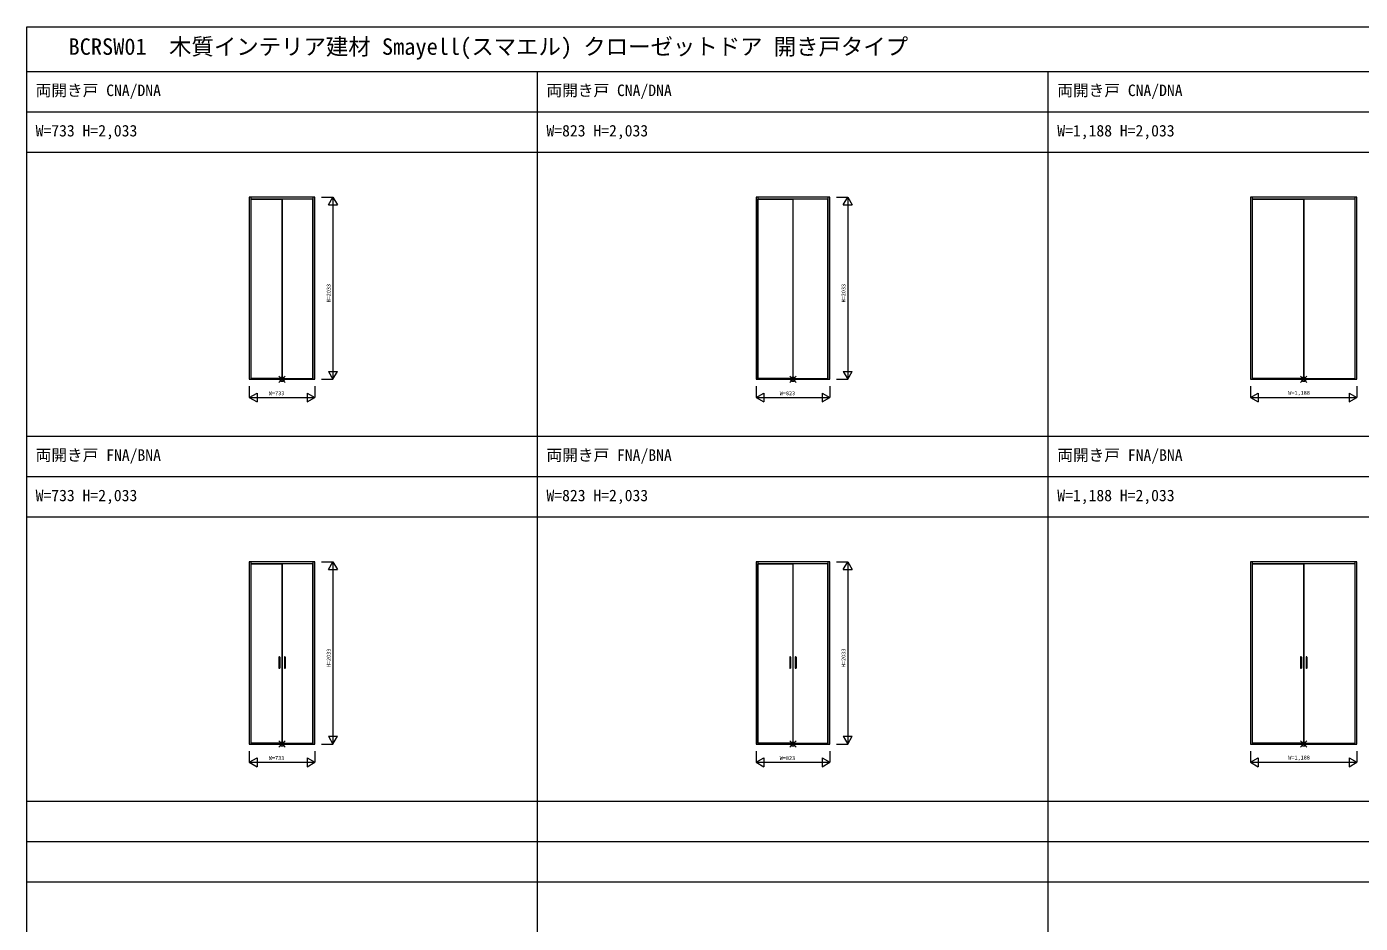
# Model space of a CAD drawing. Units: millimetres, scale not verified. Extents: x -14341 to 14341, y -10000 to 10000.
# Drawn here: x -14341 to 541, y 0 to 10000 of the extents above; entities that cross this region are included whole.
import ezdxf
from ezdxf.enums import TextEntityAlignment as Align

# ---------------------------------------------------------------- set-up
doc = ezdxf.new("R2010")
doc.units = ezdxf.units.MM
doc.header["$LTSCALE"] = 50
for name, color, linetype, lineweight in [('0-0_0', 7, 'Continuous', 18), ('0-1_YKK_F1', 7, 'Continuous', 18), ('0-2_YKK_IN', 1, 'Continuous', 18), ('0-3_YKK_A1', 4, 'Continuous', 18), ('0-7_YKK_N1', 2, 'Continuous', 18)]:
    doc.layers.add(name, color=color, linetype=linetype, lineweight=lineweight)
doc.styles.add('ＭＳ ゴシック', font='')
doc.styles.get('ＭＳ ゴシック').set_extended_font_data('MS Gothic')

msp = doc.modelspace()

# ---------------------------------------------------------------- linework, layer by layer
at = {"layer": '0-1_YKK_F1'}
for p, q in [((-14340.51, 10000), (14340.51, 10000)), ((-14340.51, -10000), (-14340.51, 10000)), ((-14340.51, 9500), (14159.49, 9500)), ((-8640.51, -10000), (-8640.51, 9500)), ((-2940.51, -10000), (-2940.51, 9500)), ((-14340.51, 9050), (14159.49, 9050)), ((-14340.51, 8600), (14159.49, 8600)), ((-14340.51, 5432), (14159.49, 5432)), ((-14340.51, 4982), (14159.49, 4982)), ((-14340.51, 4532), (14159.49, 4532)), ((-14340.51, 1364), (14159.49, 1364)), ((-14340.51, 914), (14159.49, 914)), ((-14340.51, 464), (14159.49, 464))]:
    msp.add_line(p, q, dxfattribs=at)
at = {"layer": '0-2_YKK_IN'}
for p, q in [((-11525.86, 6031.77), (-11455.15, 6102.48)), ((-11525.86, 6102.48), (-11455.15, 6031.77)), ((-5825.86, 6031.77), (-5755.15, 6102.48)), ((-5825.86, 6102.48), (-5755.15, 6031.77)), ((-125.86, 6031.77), (-55.15, 6102.48)), ((-125.86, 6102.48), (-55.15, 6031.77)), ((-11525.86, 1963.77), (-11455.15, 2034.48)), ((-11525.86, 2034.48), (-11455.15, 1963.77)), ((-5825.86, 1963.77), (-5755.15, 2034.48)), ((-5825.86, 2034.48), (-5755.15, 1963.77)), ((-125.86, 1963.77), (-55.15, 2034.48)), ((-125.86, 2034.48), (-55.15, 1963.77))]:
    msp.add_line(p, q, dxfattribs=at)
for centre in [(-11490.51, 6067.12), (-5790.51, 6067.12), (-90.51, 6067.12), (-11490.51, 1999.12), (-5790.51, 1999.12), (-90.51, 1999.12)]:
    msp.add_circle(centre, 25, dxfattribs=at)
at = {"layer": '0-3_YKK_A1'}
for p, q in [((-11837.41, 8100.12), (-11837.41, 6067.12)), ((-11837.41, 8080.12), (-11143.61, 8080.12)), ((-11835.41, 8077.12), (-11491.51, 8077.12)), ((-11835.41, 6076.12), (-11835.41, 8077.12)), ((-11491.51, 8073.12), (-11491.51, 6076.12)), ((-11145.61, 8077.12), (-11489.51, 8077.12)), ((-11489.51, 8073.12), (-11489.51, 6076.12)), ((-11145.61, 6076.12), (-11145.61, 8077.12)), ((-11143.61, 6067.12), (-11143.61, 8100.12)), ((-6182.41, 8100.12), (-6182.41, 6067.12)), ((-6182.41, 8080.12), (-5398.61, 8080.12)), ((-6180.41, 8077.12), (-5791.51, 8077.12)), ((-6180.41, 6076.12), (-6180.41, 8077.12)), ((-5791.51, 8073.12), (-5791.51, 6076.12)), ((-5400.61, 8077.12), (-5789.51, 8077.12)), ((-5789.51, 8073.12), (-5789.51, 6076.12)), ((-5400.61, 6076.12), (-5400.61, 8077.12)), ((-5398.61, 6067.12), (-5398.61, 8100.12)), ((-664.91, 8100.12), (-664.91, 6067.12)), ((-664.91, 8080.12), (483.89, 8080.12)), ((-662.91, 8077.12), (-91.51, 8077.12)), ((-662.91, 6076.12), (-662.91, 8077.12)), ((-91.51, 8073.12), (-91.51, 6076.12)), ((481.89, 8077.12), (-89.51, 8077.12)), ((-89.51, 8073.12), (-89.51, 6076.12)), ((481.89, 6076.12), (481.89, 8077.12)), ((483.89, 6067.12), (483.89, 8100.12)), ((-11857.01, 6067.12), (-11837.41, 6067.12)), ((-11837.41, 6067.12), (-11143.61, 6067.12)), ((-11491.51, 6076.12), (-11835.41, 6076.12)), ((-11489.51, 6076.12), (-11145.61, 6076.12)), ((-11143.61, 6067.12), (-11124.01, 6067.12)), ((-6202.01, 6067.12), (-6182.41, 6067.12)), ((-6182.41, 6067.12), (-5398.61, 6067.12)), ((-5791.51, 6076.12), (-6180.41, 6076.12)), ((-5789.51, 6076.12), (-5400.61, 6076.12)), ((-5398.61, 6067.12), (-5379.01, 6067.12)), ((-684.51, 6067.12), (-664.91, 6067.12)), ((-664.91, 6067.12), (483.89, 6067.12)), ((-91.51, 6076.12), (-662.91, 6076.12)), ((-89.51, 6076.12), (481.89, 6076.12)), ((483.89, 6067.12), (503.49, 6067.12)), ((-11837.41, 4032.12), (-11837.41, 1999.12)), ((-11143.61, 1999.12), (-11143.61, 4032.12)), ((-6182.41, 4032.12), (-6182.41, 1999.12)), ((-5398.61, 1999.12), (-5398.61, 4032.12)), ((-664.91, 4032.12), (-664.91, 1999.12)), ((483.89, 1999.12), (483.89, 4032.12)), ((-11837.41, 4012.12), (-11143.61, 4012.12)), ((-11835.41, 4009.12), (-11491.51, 4009.12)), ((-11835.41, 2008.12), (-11835.41, 4009.12)), ((-11491.51, 4005.12), (-11491.51, 2008.12)), ((-11145.61, 4009.12), (-11489.51, 4009.12)), ((-11489.51, 4005.12), (-11489.51, 2008.12)), ((-11145.61, 2008.12), (-11145.61, 4009.12)), ((-6182.41, 4012.12), (-5398.61, 4012.12)), ((-6180.41, 4009.12), (-5791.51, 4009.12)), ((-6180.41, 2008.12), (-6180.41, 4009.12)), ((-5791.51, 4005.12), (-5791.51, 2008.12)), ((-5400.61, 4009.12), (-5789.51, 4009.12)), ((-5789.51, 4005.12), (-5789.51, 2008.12)), ((-5400.61, 2008.12), (-5400.61, 4009.12)), ((-664.91, 4012.12), (483.89, 4012.12)), ((-662.91, 4009.12), (-91.51, 4009.12)), ((-662.91, 2008.12), (-662.91, 4009.12)), ((-91.51, 4005.12), (-91.51, 2008.12)), ((481.89, 4009.12), (-89.51, 4009.12)), ((-89.51, 4005.12), (-89.51, 2008.12)), ((481.89, 2008.12), (481.89, 4009.12)), ((-11526.51, 2969.28), (-11526.51, 2846.96)), ((-11516.51, 2969.28), (-11516.51, 2846.96)), ((-11464.51, 2969.28), (-11464.51, 2846.96)), ((-11454.51, 2969.28), (-11454.51, 2846.96)), ((-5826.51, 2969.28), (-5826.51, 2846.96)), ((-5816.51, 2969.28), (-5816.51, 2846.96)), ((-5764.51, 2969.28), (-5764.51, 2846.96)), ((-5754.51, 2969.28), (-5754.51, 2846.96)), ((-126.51, 2969.28), (-126.51, 2846.96)), ((-116.51, 2969.28), (-116.51, 2846.96)), ((-64.51, 2969.28), (-64.51, 2846.96)), ((-54.51, 2969.28), (-54.51, 2846.96)), ((-11857.01, 1999.12), (-11837.41, 1999.12)), ((-11837.41, 1999.12), (-11143.61, 1999.12)), ((-11491.51, 2008.12), (-11835.41, 2008.12)), ((-11489.51, 2008.12), (-11145.61, 2008.12)), ((-11143.61, 1999.12), (-11124.01, 1999.12)), ((-6202.01, 1999.12), (-6182.41, 1999.12)), ((-6182.41, 1999.12), (-5398.61, 1999.12)), ((-5791.51, 2008.12), (-6180.41, 2008.12)), ((-5789.51, 2008.12), (-5400.61, 2008.12)), ((-5398.61, 1999.12), (-5379.01, 1999.12)), ((-684.51, 1999.12), (-664.91, 1999.12)), ((-664.91, 1999.12), (483.89, 1999.12)), ((-91.51, 2008.12), (-662.91, 2008.12)), ((-89.51, 2008.12), (481.89, 2008.12)), ((483.89, 1999.12), (503.49, 1999.12))]:
    msp.add_line(p, q, dxfattribs=at)
for points in [[(-11124.01, 6067.12), (-11124.01, 8100.12), (-11857.01, 8100.12), (-11857.01, 6067.12)], [(-5379.01, 6067.12), (-5379.01, 8100.12), (-6202.01, 8100.12), (-6202.01, 6067.12)], [(503.49, 6067.12), (503.49, 8100.12), (-684.51, 8100.12), (-684.51, 6067.12)], [(-11124.01, 1999.12), (-11124.01, 4032.12), (-11857.01, 4032.12), (-11857.01, 1999.12)], [(-5379.01, 1999.12), (-5379.01, 4032.12), (-6202.01, 4032.12), (-6202.01, 1999.12)], [(503.49, 1999.12), (503.49, 4032.12), (-684.51, 4032.12), (-684.51, 1999.12)]]:
    msp.add_lwpolyline(points, dxfattribs=at)
for centre, start, end in [((-11521.51, 2968.58), 8.0102, 171.9898), ((-11521.51, 2847.67), 188.0102, 351.9898), ((-11459.51, 2968.58), 8.0102, 171.9898), ((-11459.51, 2847.67), 188.0102, 351.9898), ((-5821.51, 2968.58), 8.0102, 171.9898), ((-5821.51, 2847.67), 188.0102, 351.9898), ((-5759.51, 2968.58), 8.0102, 171.9898), ((-5759.51, 2847.67), 188.0102, 351.9898), ((-121.51, 2968.58), 8.0102, 171.9898), ((-121.51, 2847.67), 188.0102, 351.9898), ((-59.51, 2968.58), 8.0102, 171.9898), ((-59.51, 2847.67), 188.0102, 351.9898)]:
    msp.add_arc(centre, 5.05, start, end, dxfattribs=at)
at = {"layer": '0-7_YKK_N1'}
for p, q in [((-11049.01, 8100.12), (-10924.01, 8100.12)), ((-10974.01, 8013.52), (-10924.01, 8100.12)), ((-10924.01, 8100.12), (-10924.01, 6067.12)), ((-10924.01, 8100.12), (-10874.01, 8013.52)), ((-5304.01, 8100.12), (-5179.01, 8100.12)), ((-5229.01, 8013.52), (-5179.01, 8100.12)), ((-5179.01, 8100.12), (-5179.01, 6067.12)), ((-5179.01, 8100.12), (-5129.01, 8013.52)), ((-10974.01, 8013.52), (-10874.01, 8013.52)), ((-5229.01, 8013.52), (-5129.01, 8013.52)), ((-10974.01, 6153.73), (-10924.01, 6067.12)), ((-10974.01, 6153.73), (-10874.01, 6153.73)), ((-10924.01, 6067.12), (-10874.01, 6153.73)), ((-5229.01, 6153.73), (-5179.01, 6067.12)), ((-5229.01, 6153.73), (-5129.01, 6153.73)), ((-5179.01, 6067.12), (-5129.01, 6153.73)), ((-11124.01, 5989.5), (-11124.01, 5864.5)), ((-11049.01, 6067.12), (-10924.01, 6067.12)), ((-5379.01, 5989.5), (-5379.01, 5864.5)), ((-5304.01, 6067.12), (-5179.01, 6067.12)), ((503.49, 5989.5), (503.49, 5864.5)), ((-11857.01, 5864.5), (-11124.01, 5864.5)), ((-11857.01, 5864.5), (-11770.4, 5814.5)), ((-11210.61, 5914.5), (-11124.01, 5864.5)), ((-11210.61, 5914.5), (-11210.61, 5814.5)), ((-11210.61, 5814.5), (-11124.01, 5864.5)), ((-6202.01, 5864.5), (-5379.01, 5864.5)), ((-6202.01, 5864.5), (-6115.4, 5814.5)), ((-5465.61, 5914.5), (-5379.01, 5864.5)), ((-5465.61, 5914.5), (-5465.61, 5814.5)), ((-5465.61, 5814.5), (-5379.01, 5864.5)), ((-684.51, 5864.5), (503.49, 5864.5)), ((-684.51, 5864.5), (-597.9, 5814.5)), ((416.89, 5914.5), (503.49, 5864.5)), ((416.89, 5914.5), (416.89, 5814.5)), ((416.89, 5814.5), (503.49, 5864.5)), ((-11049.01, 4032.12), (-10924.01, 4032.12)), ((-10974.01, 3945.52), (-10924.01, 4032.12)), ((-10924.01, 4032.12), (-10924.01, 1999.12)), ((-10924.01, 4032.12), (-10874.01, 3945.52)), ((-5304.01, 4032.12), (-5179.01, 4032.12)), ((-5229.01, 3945.52), (-5179.01, 4032.12)), ((-5179.01, 4032.12), (-5179.01, 1999.12)), ((-5179.01, 4032.12), (-5129.01, 3945.52)), ((-10974.01, 3945.52), (-10874.01, 3945.52)), ((-5229.01, 3945.52), (-5129.01, 3945.52)), ((-10974.01, 2085.73), (-10924.01, 1999.12)), ((-10974.01, 2085.73), (-10874.01, 2085.73)), ((-10924.01, 1999.12), (-10874.01, 2085.73)), ((-5229.01, 2085.73), (-5179.01, 1999.12)), ((-5229.01, 2085.73), (-5129.01, 2085.73)), ((-5179.01, 1999.12), (-5129.01, 2085.73)), ((-11049.01, 1999.12), (-10924.01, 1999.12)), ((-5304.01, 1999.12), (-5179.01, 1999.12)), ((-11857.01, 1796.5), (-11124.01, 1796.5)), ((-11857.01, 1796.5), (-11770.4, 1746.5)), ((-11210.61, 1846.5), (-11124.01, 1796.5)), ((-11210.61, 1846.5), (-11210.61, 1746.5)), ((-11210.61, 1746.5), (-11124.01, 1796.5)), ((-11124.01, 1921.5), (-11124.01, 1796.5)), ((-6202.01, 1796.5), (-5379.01, 1796.5)), ((-6202.01, 1796.5), (-6115.4, 1746.5)), ((-5465.61, 1846.5), (-5379.01, 1796.5)), ((-5465.61, 1846.5), (-5465.61, 1746.5)), ((-5465.61, 1746.5), (-5379.01, 1796.5)), ((-5379.01, 1921.5), (-5379.01, 1796.5)), ((-684.51, 1796.5), (503.49, 1796.5)), ((-684.51, 1796.5), (-597.9, 1746.5)), ((416.89, 1846.5), (503.49, 1796.5)), ((416.89, 1846.5), (416.89, 1746.5)), ((416.89, 1746.5), (503.49, 1796.5)), ((503.49, 1921.5), (503.49, 1796.5))]:
    msp.add_line(p, q, dxfattribs=at)
for points in [[(-11857.01, 5989.5), (-11857.01, 5864.5), (-11770.4, 5914.5), (-11770.4, 5814.5)], [(-6202.01, 5989.5), (-6202.01, 5864.5), (-6115.4, 5914.5), (-6115.4, 5814.5)], [(-684.51, 5989.5), (-684.51, 5864.5), (-597.9, 5914.5), (-597.9, 5814.5)], [(-11857.01, 1921.5), (-11857.01, 1796.5), (-11770.4, 1846.5), (-11770.4, 1746.5)], [(-6202.01, 1921.5), (-6202.01, 1796.5), (-6115.4, 1846.5), (-6115.4, 1746.5)], [(-684.51, 1921.5), (-684.51, 1796.5), (-597.9, 1846.5), (-597.9, 1746.5)]]:
    msp.add_lwpolyline(points, dxfattribs=at)

# ---------------------------------------------------------------- texts
at = {"layer": '0-0_0', "style": 'ＭＳ ゴシック'}
for s, height, p in [('BCRSW01  木質インテリア建材 Smayell(スマエル) クローゼットドア 開き戸タイプ', 183.3, (-13873.84, 9631.36)), ('両開き戸 CNA/DNA', 128.3, (-14240.51, 9187.5)), ('両開き戸 CNA/DNA', 128.3, (-8540.51, 9187.5)), ('両開き戸 CNA/DNA', 128.3, (-2840.51, 9187.5)), ('W=733 H=2,033', 128.3, (-14240.51, 8737.5)), ('W=823 H=2,033', 128.3, (-8540.51, 8737.5)), ('W=1,188 H=2,033', 128.3, (-2840.51, 8737.5)), ('両開き戸 FNA/BNA', 128.3, (-14240.51, 5119.5)), ('両開き戸 FNA/BNA', 128.3, (-8540.51, 5119.5)), ('両開き戸 FNA/BNA', 128.3, (-2840.51, 5119.5)), ('W=733 H=2,033', 128.3, (-14240.51, 4669.5)), ('W=823 H=2,033', 128.3, (-8540.51, 4669.5)), ('W=1,188 H=2,033', 128.3, (-2840.51, 4669.5))]:
    msp.add_text(s, height=height, dxfattribs=at).set_placement(p, align=Align.BOTTOM_LEFT)
at = {"layer": '0-7_YKK_N1', "color": 7, "style": 'ＭＳ ゴシック'}
for p in [(-10936.01, 6924.62), (-5191.01, 6924.62), (-10936.01, 2856.62), (-5191.01, 2856.62)]:
    msp.add_text('H=2033', height=43.99, rotation=90, dxfattribs=at).set_placement(p, align=Align.BOTTOM_LEFT)
for s, p in [('W=733', (-11637.51, 5876.5)), ('W=823', (-5937.51, 5876.5)), ('W=1,188', (-262.51, 5881.5)), ('W=733', (-11637.51, 1808.5)), ('W=823', (-5937.51, 1808.5)), ('W=1,188', (-262.51, 1813.5))]:
    msp.add_text(s, height=43.99, dxfattribs=at).set_placement(p, align=Align.BOTTOM_LEFT)

doc.saveas('drawing.dxf')
